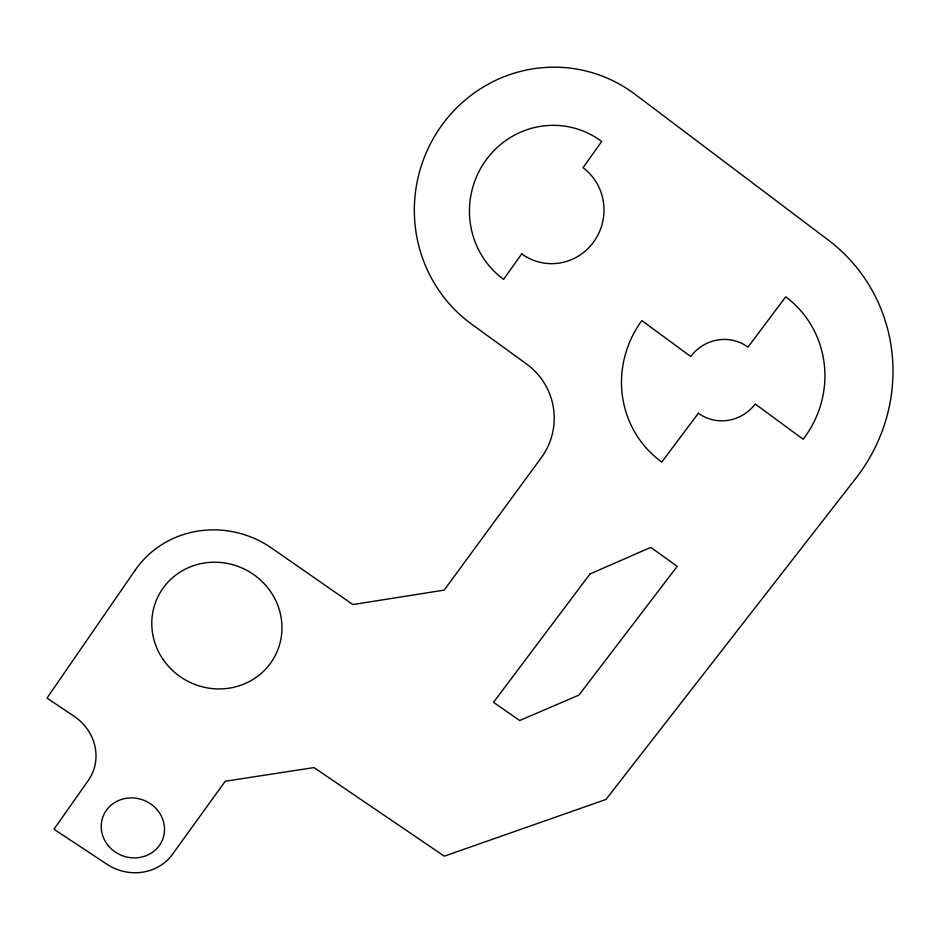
<?xml version="1.0" encoding="UTF-8"?>
<svg xmlns="http://www.w3.org/2000/svg" width="940" height="940" viewBox="0 0 940 940"><rect width="100%" height="100%" fill="white"/><g stroke="black" fill="none" stroke-linecap="round" stroke-linejoin="round"><path stroke-width="1.41" d="M135.207 570.11L47 698.103L74.049 716.245A48.551 45.179 26.4 0 1 88.313 780.4L53.968 829.256L106.972 864.271A47.87 44.568 20.6 0 0 172.443 854.343L225.248 781.234L313.995 767.592L444.315 856.164L605.959 799.458L855.976 478.131A172.314 166.815 -45.3 0 0 828.293 240.064L635.17 94.376A141.564 137.863 -76.4 0 0 441.13 126.23A141.564 137.863 -76.4 0 0 471.692 324.218L526.611 364.05A67.186 66.987 -21.3 0 1 541.229 457.792L444.185 590.109L352.876 604.561L271.813 548.208A98.442 94.223 25.9 0 0 135.207 570.11M521.735 253.859L503.605 279.345A84.917 82.708 -76.3 0 1 485.522 160.752A84.917 82.708 -76.3 0 1 601.682 141.458L583.023 167.696A53.075 51.688 -76.3 0 1 593.951 241.521A53.075 51.688 -76.3 0 1 521.735 253.859M698.385 413.236L661.772 462.057A103.365 100.075 -45.2 0 1 641.867 320.587L690.724 356.53A41.337 40.021 -45.1 0 1 747.97 347.142L785.734 296.793A103.365 100.075 -45.2 0 1 803.171 439.274L755.243 404.012A41.337 40.021 -45.1 0 1 698.385 413.236M590.038 573.929L493.512 702.321L519.679 720.51L578.97 695.083L677.2 566.338L650.797 547.397L590.038 573.929M108.206 845.589A31.913 29.716 20.6 0 0 162.373 840.043A31.913 29.716 20.6 0 0 128.005 798.084A31.913 29.716 20.6 0 0 108.206 845.589M162.832 659.069A65.624 62.816 25.9 0 0 275.326 655.38A65.624 62.816 25.9 0 0 212.44 562.249A65.624 62.816 25.9 0 0 162.832 659.069"/></g></svg>
